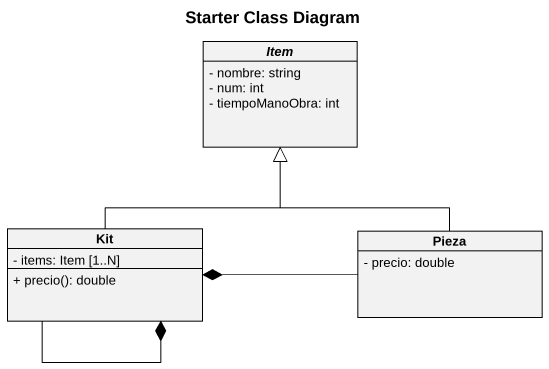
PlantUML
@startuml
title Starter Class Diagram
hide circle
hide empty members
skinparam classAttributeIconSize 0
abstract class Item {
  - nombre: string
  - num: int
  - tiempoManoObra: int
}
class Kit {
  - items: Item [1..N]
  + precio(): double
}
class Pieza {
  - precio: double
}
Kit -up-|> Item
Kit --* Kit
Pieza -up-|> Item
Pieza -left-* Kit
@enduml
